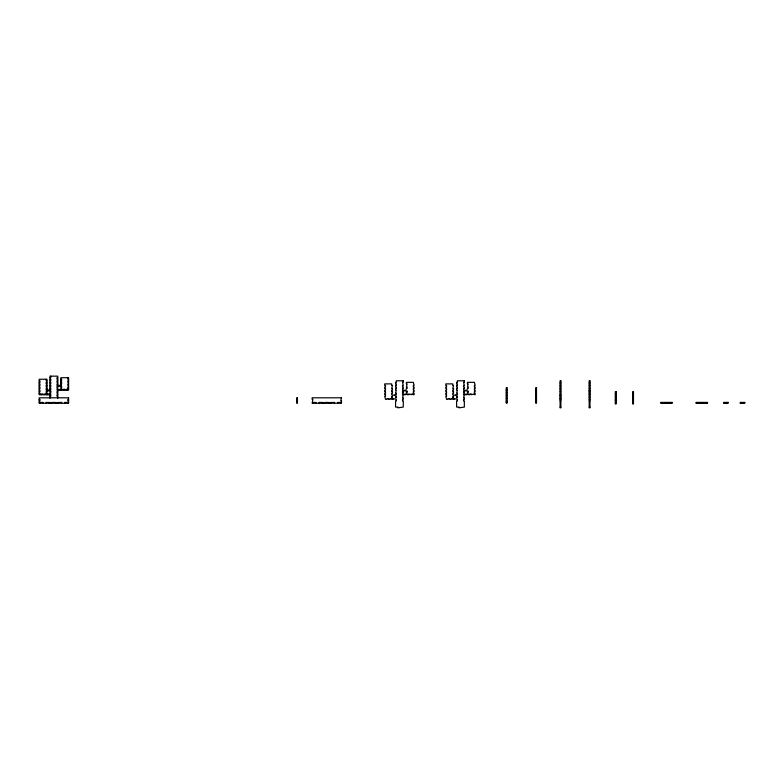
<?xml version="1.0" encoding="UTF-8"?>
<svg xmlns="http://www.w3.org/2000/svg" width="784" height="784" viewBox="0 0 784 784"><rect width="100%" height="100%" fill="white"/><g stroke="black" fill="none" stroke-linecap="round" stroke-linejoin="round"><path stroke-width="1.18" d="M50.019 377.702L50.793 377.702L50.793 376.153M57.751 377.702L56.977 377.702L56.977 379.24L57.751 379.24M50.019 379.24L50.793 379.24L50.793 380.789L50.019 380.789M60.848 379.24L61.622 379.24L61.622 380.789L60.848 380.789M68.58 379.24L67.806 379.24L67.806 377.702M39.2 380.789L39.974 380.789L39.974 382.337L39.2 382.337M46.932 380.789L46.158 380.789L46.158 379.24M57.751 380.789L56.977 380.789L56.977 382.337L57.751 382.337M68.58 380.789L67.806 380.789L67.806 382.337L68.58 382.337M46.932 382.337L46.158 382.337L46.158 383.886L46.932 383.886M50.019 382.337L50.793 382.337L50.793 383.886L50.019 383.886M60.848 382.337L61.622 382.337L61.622 383.886L60.848 383.886M560.099 382.337L560.874 382.337M589.196 382.337L589.97 382.337M39.2 383.886L39.974 383.886L39.974 385.424L39.2 385.424M57.751 383.886L56.977 383.886L56.977 385.424L61.622 385.424M68.58 383.886L67.806 383.886L67.806 385.424L68.58 385.424M560.099 383.886L560.874 383.886M589.196 383.886L589.97 383.886M46.932 385.424L46.158 385.424L46.158 386.973L46.932 386.973M50.019 385.424L50.793 385.424L50.793 386.973L50.019 386.973M560.099 385.424L560.874 385.424M589.196 385.424L589.97 385.424M39.2 386.973L39.974 386.973L39.974 388.521L39.2 388.521M68.58 386.973L67.806 386.973L67.806 388.521L68.58 388.521M560.099 386.973L560.874 386.973M589.196 386.973L589.97 386.973M46.932 388.521L46.158 388.521L46.158 390.069L50.793 390.069L50.793 388.521L50.019 388.521M560.099 388.521L560.874 388.521M589.196 388.521L589.97 388.521M68.58 389.295L66.258 389.295L66.258 390.069M506.248 389.295L507.023 389.295M535.717 389.295L536.491 389.295M39.2 390.069L39.974 390.069L39.974 391.618L39.2 391.618M560.099 390.069L560.874 390.069M589.196 390.069L589.97 390.069M506.248 390.844L507.023 390.844M535.717 390.844L536.491 390.844M589.196 390.844L589.97 390.844M589.196 391.226L589.97 391.226M57.751 391.618L56.977 391.618L56.977 393.156L57.751 393.156M560.099 391.618L560.874 391.618M506.248 392.382L507.023 392.382M535.717 392.382L536.491 392.382M589.196 392.774L589.97 392.774M39.2 393.156L39.974 393.156L39.974 394.705M560.099 393.156L560.874 393.156M615.342 393.156L616.116 393.156M632.708 393.156L633.482 393.156M39.2 393.931L39.974 393.931M506.248 393.931L507.023 393.931M535.717 393.931L536.491 393.931M589.196 393.931L589.97 393.931M57.751 394.705L56.977 394.705L56.977 396.253L57.751 396.253M560.099 394.705L560.874 394.705M589.196 394.705L589.97 394.705M615.342 394.705L616.116 394.705M632.708 394.705L633.482 394.705M506.248 395.479L507.023 395.479M535.717 395.479L536.491 395.479M560.099 395.479L560.874 395.479M50.019 396.253L50.793 396.253L50.793 394.705L39.2 394.705L39.2 379.24L46.932 379.24L46.932 390.844M560.099 396.253L560.874 396.253M589.196 396.253L589.97 396.253M615.342 396.253L616.116 396.253M632.708 396.253L633.482 396.253M506.248 397.027L507.023 397.027M535.717 397.027L536.491 397.027M560.099 397.802L560.874 397.802M589.196 397.802L589.97 397.802M615.342 397.802L616.116 397.802M632.708 397.802L633.482 397.802M506.248 398.576L507.023 398.576M535.717 398.576L536.491 398.576M560.099 398.576L560.874 398.576M39.2 399.34L39.974 399.34L39.974 400.889L39.2 400.889M68.58 399.34L67.806 399.34L67.806 400.889L68.58 400.889M296.666 399.34L297.44 399.34M535.717 399.34L536.491 399.34M560.099 399.34L560.874 399.34M589.196 399.34L589.97 399.34M615.342 399.34L616.116 399.34M632.708 399.34L633.482 399.34M506.248 400.114L507.023 400.114M535.717 400.114L536.491 400.114M615.342 400.114L616.116 400.114M615.342 400.506L616.116 400.506M296.666 400.889L297.44 400.889M560.099 400.889L560.874 400.889M589.196 400.889L589.97 400.889M632.708 400.889L633.482 400.889M506.248 401.663L507.023 401.663M535.717 401.663L536.491 401.663M615.342 402.055L616.116 402.055M39.2 402.437L43.061 402.437L43.061 403.211M68.58 402.437L64.709 402.437L64.709 403.211M296.666 402.437L297.44 402.437M506.248 402.437L507.023 402.437M535.717 402.437L536.491 402.437M632.708 402.437L633.482 402.437M615.342 403.211L616.116 403.211M632.708 403.211L633.482 403.211M560.099 407.072L560.874 407.072M589.196 407.072L589.97 407.072M744.026 402.437L744.026 403.211M743.252 402.437L743.252 403.211M741.703 402.437L741.703 403.211M740.939 402.437L740.939 403.211M727.425 402.437L727.425 403.211M726.65 402.437L726.65 403.211M725.102 402.437L725.102 403.211M724.328 402.437L724.328 403.211M706.766 402.437L706.766 403.211M705.218 402.437L705.218 403.211M703.669 402.437L703.669 403.211M702.131 402.437L702.131 403.211M700.582 402.437L700.582 403.211M699.808 402.437L699.808 403.211M699.034 402.437L699.034 403.211M697.486 402.437L697.486 403.211M696.711 402.437L696.711 403.211M671.516 402.437L671.516 403.211M670.741 402.437L670.741 403.211M669.193 402.437L669.193 403.211M668.419 402.437L668.419 403.211M667.645 402.437L667.645 403.211M666.096 402.437L666.096 403.211M664.558 402.437L664.558 403.211M663.009 402.437L663.009 403.211M661.461 402.437L661.461 403.211M340.726 403.211L340.726 402.437L337.639 402.437L337.639 403.211M334.543 403.211L334.543 402.437L331.456 402.437L331.456 403.211M330.681 402.437L330.681 403.211M329.907 402.437L329.907 403.211M328.359 403.211L328.359 402.437L325.272 402.437L325.272 403.211M323.723 402.437L323.723 403.211M322.949 402.437L322.949 403.211M322.175 403.211L322.175 402.437L319.088 402.437L319.088 403.211M315.991 403.211L315.991 402.437L312.894 402.437L312.894 403.211M67.806 389.295L67.806 390.069M67.806 402.437L67.806 403.211M64.709 390.069L64.709 389.295L63.161 389.295L63.161 390.069M61.622 390.069L61.622 389.295L60.074 389.295L60.074 390.069M61.622 403.211L61.622 402.437L58.526 402.437L58.526 403.211M60.848 386.198L60.848 377.702L68.58 377.702L68.58 390.069L56.977 390.069L56.977 389.295L58.526 389.295L58.526 390.069M60.848 389.295L60.848 390.069M60.074 385.424L60.074 386.198L58.526 386.198L58.526 385.424M57.751 386.198L57.751 376.153L50.019 376.153L50.019 390.844M57.751 389.295L57.751 398.311M57.751 402.437L57.751 403.211M56.977 402.437L56.977 403.211M55.439 403.211L55.439 402.437L52.342 402.437L52.342 403.211M50.793 402.437L50.793 403.211M50.019 393.931L50.019 398.311M50.019 402.437L50.019 403.211M49.255 390.069L49.255 390.844L47.706 390.844L47.706 390.069M49.255 394.705L49.255 393.931L47.706 393.931L47.706 394.705M49.255 403.211L49.255 402.437L46.158 402.437L46.158 403.211M46.932 393.931L46.932 394.705M46.158 394.705L46.158 393.931L44.61 393.931L44.61 394.705M43.061 394.705L43.061 393.931L41.523 393.931L41.523 394.705M39.974 402.437L39.974 403.211M403.29 380.789L396.332 380.789L396.332 382.337L395.557 382.337L395.557 383.886L396.332 383.886L396.332 385.424L395.557 385.424L395.557 386.973L396.332 386.973L396.332 388.521L395.557 388.521L395.557 390.069L396.332 390.069L395.557 393.156L396.332 393.156L396.332 394.705L394.783 394.705L394.783 395.479L391.686 394.705L391.686 393.156L392.461 393.156L392.461 391.618L391.686 391.618L391.686 390.069L392.461 390.069L392.461 388.521L391.686 388.521L392.461 385.424L391.686 385.424L391.686 383.886L384.728 383.886L384.728 385.424L385.503 385.424L385.503 386.973L384.728 386.973L384.728 388.521L385.503 388.521L385.503 390.069L384.728 390.069L384.728 391.618L385.503 391.618L385.503 393.156L384.728 393.156L384.728 394.705L385.503 394.705L385.503 396.253L384.728 396.253L385.503 399.34L387.051 399.34L387.051 398.576L388.599 398.576L388.599 399.34L390.148 399.34L390.148 398.576L391.686 398.576L391.686 399.34L393.235 399.34L393.235 398.576L396.332 399.34L396.332 400.889L395.557 400.889L395.557 407.072L397.88 407.072L397.88 407.847L403.29 407.072L403.29 400.889L402.515 400.889L402.515 399.34L403.29 399.34L403.29 397.802L402.515 397.802L403.29 394.705L402.515 394.705L402.515 393.931L404.064 393.931L404.064 394.705L405.602 394.705L405.602 393.931L407.151 393.931L407.151 394.705L408.699 394.705L408.699 393.931L411.786 394.705L411.786 393.931L413.335 393.931L413.335 394.705L414.109 394.705L414.109 393.156L413.335 393.156L413.335 391.618L414.109 391.618L414.109 390.069L413.335 390.069L413.335 388.521L414.109 388.521L414.109 386.973L413.335 386.973L413.335 385.424L414.109 385.424L413.335 382.337L406.377 382.337L406.377 383.886L407.151 383.886L406.377 386.973L407.151 386.973L407.151 388.521L406.377 388.521L405.602 390.844L404.064 390.844L404.064 390.069L402.515 390.069L402.515 388.521L403.29 388.521L403.29 386.973L402.515 386.973L402.515 385.424L403.29 385.424L402.515 382.337L403.29 382.337L403.29 380.789M464.344 380.789L457.386 380.789L457.386 382.337L456.611 382.337L456.611 383.886L457.386 383.886L457.386 385.424L456.611 385.424L456.611 386.973L457.386 386.973L457.386 388.521L456.611 388.521L456.611 390.069L457.386 390.069L456.611 393.156L457.386 393.156L457.386 394.705L455.837 394.705L455.837 395.479L452.75 394.705L452.75 393.156L453.524 393.156L453.524 391.618L452.75 391.618L452.75 390.069L453.524 390.069L453.524 388.521L452.75 388.521L453.524 385.424L452.75 385.424L452.75 383.886L445.792 383.886L445.792 385.424L446.566 385.424L446.566 386.973L445.792 386.973L445.792 388.521L446.566 388.521L446.566 390.069L445.792 390.069L445.792 391.618L446.566 391.618L446.566 393.156L445.792 393.156L445.792 394.705L446.566 394.705L446.566 396.253L445.792 396.253L446.566 399.34L448.105 399.34L448.105 398.576L449.653 398.576L449.653 399.34L451.202 399.34L451.202 398.576L452.75 398.576L452.75 399.34L454.299 399.34L454.299 398.576L457.386 399.34L457.386 400.889L456.611 400.889L456.611 407.072L458.934 407.072L458.934 407.847L464.344 407.072L464.344 400.889L463.569 400.889L463.569 399.34L464.344 399.34L464.344 397.802L463.569 397.802L464.344 394.705L463.569 394.705L463.569 393.931L465.118 393.931L465.118 394.705L466.666 394.705L466.666 393.931L468.205 393.931L468.205 394.705L469.753 394.705L469.753 393.931L471.302 393.931L471.302 394.705L474.398 393.931L474.398 394.705L475.163 394.705L475.163 393.156L474.398 393.156L474.398 391.618L475.163 391.618L475.163 390.069L474.398 390.069L474.398 388.521L475.163 388.521L475.163 386.973L474.398 386.973L474.398 385.424L475.163 385.424L474.398 382.337L467.44 382.337L467.44 383.886L468.205 383.886L467.44 386.973L468.205 386.973L468.205 388.521L467.44 388.521L466.666 390.844L465.118 390.844L465.118 390.069L463.569 390.069L463.569 388.521L464.344 388.521L464.344 386.973L463.569 386.973L463.569 385.424L464.344 385.424L463.569 382.337L464.344 382.337L464.344 380.789M560.874 380.789L560.099 380.789L560.099 407.847L560.874 407.847L560.874 380.789M589.97 380.789L589.196 380.789L589.196 407.847L589.97 407.847L589.97 380.789M57.751 386.59L56.977 386.59L56.977 388.139L57.751 388.139L57.751 386.59M61.622 386.59L60.848 386.59L60.848 388.139L61.622 388.139L61.622 386.59M507.023 387.747L506.248 387.747L506.248 403.211L507.023 403.211L507.023 387.747M536.491 387.747L535.717 387.747L535.717 403.211L536.491 403.211L536.491 387.747M403.29 391.226L402.515 391.226L402.515 392.774L403.29 392.774L403.29 391.226M407.151 391.226L406.377 391.226L406.377 392.774L407.151 392.774L407.151 391.226M464.344 391.226L463.569 391.226L463.569 392.774L464.344 392.774L464.344 391.226M468.205 391.226L467.44 391.226L467.44 392.774L468.205 392.774L468.205 391.226M46.932 391.618L46.158 391.618L46.158 393.156L46.932 393.156L46.932 391.618M50.793 391.618L50.019 391.618L50.019 393.156L50.793 393.156L50.793 391.618M616.116 391.618L615.342 391.618L615.342 403.985L616.116 403.985L616.116 391.618M633.482 391.618L632.708 391.618L632.708 403.985L633.482 403.985L633.482 391.618M392.461 396.253L391.686 396.253L391.686 397.802L392.461 397.802L392.461 396.253M396.332 396.253L395.557 396.253L395.557 397.802L396.332 397.802L396.332 396.253M453.524 396.253L452.75 396.253L452.75 397.802L453.524 397.802L453.524 396.253M457.386 396.253L456.611 396.253L456.611 397.802L457.386 397.802L457.386 396.253M68.58 397.802L39.2 397.802L39.2 403.211L68.58 403.211L68.58 397.802M297.44 397.802L296.666 397.802L296.666 403.211L297.44 403.211L297.44 397.802M341.501 397.802L312.13 397.802L312.13 399.34L312.894 399.34L312.13 403.211L341.501 403.211L341.501 400.889L340.726 400.889L341.501 397.802M672.29 402.437L660.687 402.437L660.687 403.211L672.29 403.211L672.29 402.437M707.54 402.437L695.937 402.437L695.937 403.211L707.54 403.211L707.54 402.437M728.199 402.437L723.554 402.437L723.554 403.211L728.199 403.211L728.199 402.437M744.8 402.437L740.165 402.437L740.165 403.211L744.8 403.211L744.8 402.437"/></g></svg>
